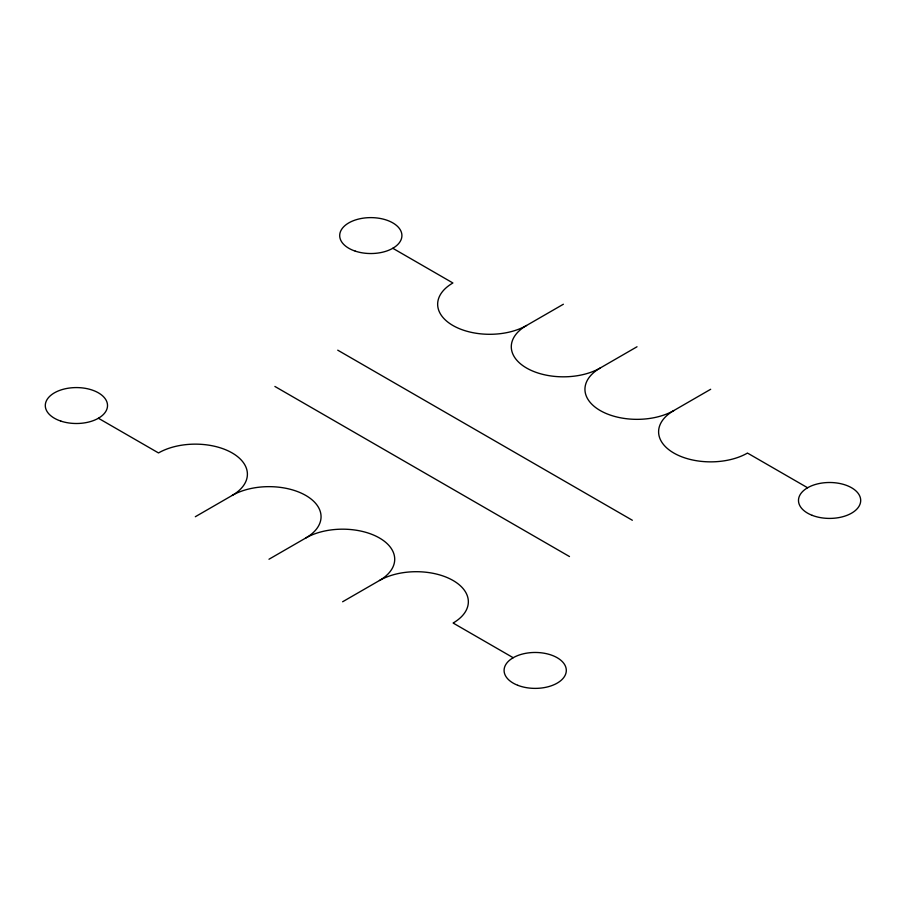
<?xml version="1.0" encoding="UTF-8"?>
<svg xmlns="http://www.w3.org/2000/svg" width="906" height="906" viewBox="0 0 906 906"><rect width="100%" height="100%" fill="white"/><g stroke="black" fill="none" stroke-linecap="round" stroke-linejoin="round"><path stroke-width="1.36" d="M195.322 516.726L232.151 495.457A52.084 30.068 0 0 1 305.798 495.457A52.084 30.068 0 0 1 305.798 537.983L268.98 559.24M392.796 248.278L452.898 282.978A52.084 30.068 0 0 0 452.898 325.492A52.084 30.068 0 0 0 526.545 325.492L563.373 304.235M526.545 325.492A52.084 30.068 0 0 0 526.545 368.017A52.084 30.068 0 0 0 600.202 368.017L637.02 346.76M342.627 601.765L379.455 580.508A52.084 30.068 0 0 1 453.102 580.508A52.084 30.068 0 0 1 453.102 623.022M600.202 368.017A52.084 30.068 0 0 0 600.202 410.543A52.084 30.068 0 0 0 673.849 410.543L710.678 389.274M748.107 453.419L807.597 487.756M337.734 350.169L632.343 520.259M274.892 386.454L569.489 556.544M98.403 418.244L158.505 452.943A52.084 30.068 0 0 1 232.151 452.943A52.084 30.068 0 0 1 232.151 495.457M453.713 623.385L513.204 657.722M305.798 537.983A52.084 30.068 0 0 1 379.455 537.983A52.084 30.068 0 0 1 379.455 580.508M747.495 453.057A52.084 30.068 0 0 1 673.849 453.057A52.084 30.068 0 0 1 673.849 410.543M60.849 421.097A31.11 17.961 0 0 0 107.52 405.548A31.11 17.961 0 0 0 60.849 389.988A31.11 17.961 0 0 0 60.849 421.097M517.756 685.298A31.11 17.961 0 0 0 566.227 671.708A31.11 17.961 0 0 0 521.607 654.268A31.11 17.961 0 0 0 517.756 685.298M812.161 515.333A31.11 17.961 0 0 0 860.621 501.731A31.11 17.961 0 0 0 816 484.302A31.11 17.961 0 0 0 812.161 515.333M355.254 251.132A31.11 17.961 0 0 0 401.913 235.571A31.11 17.961 0 0 0 355.254 220.022A31.11 17.961 0 0 0 355.254 251.132"/></g></svg>
